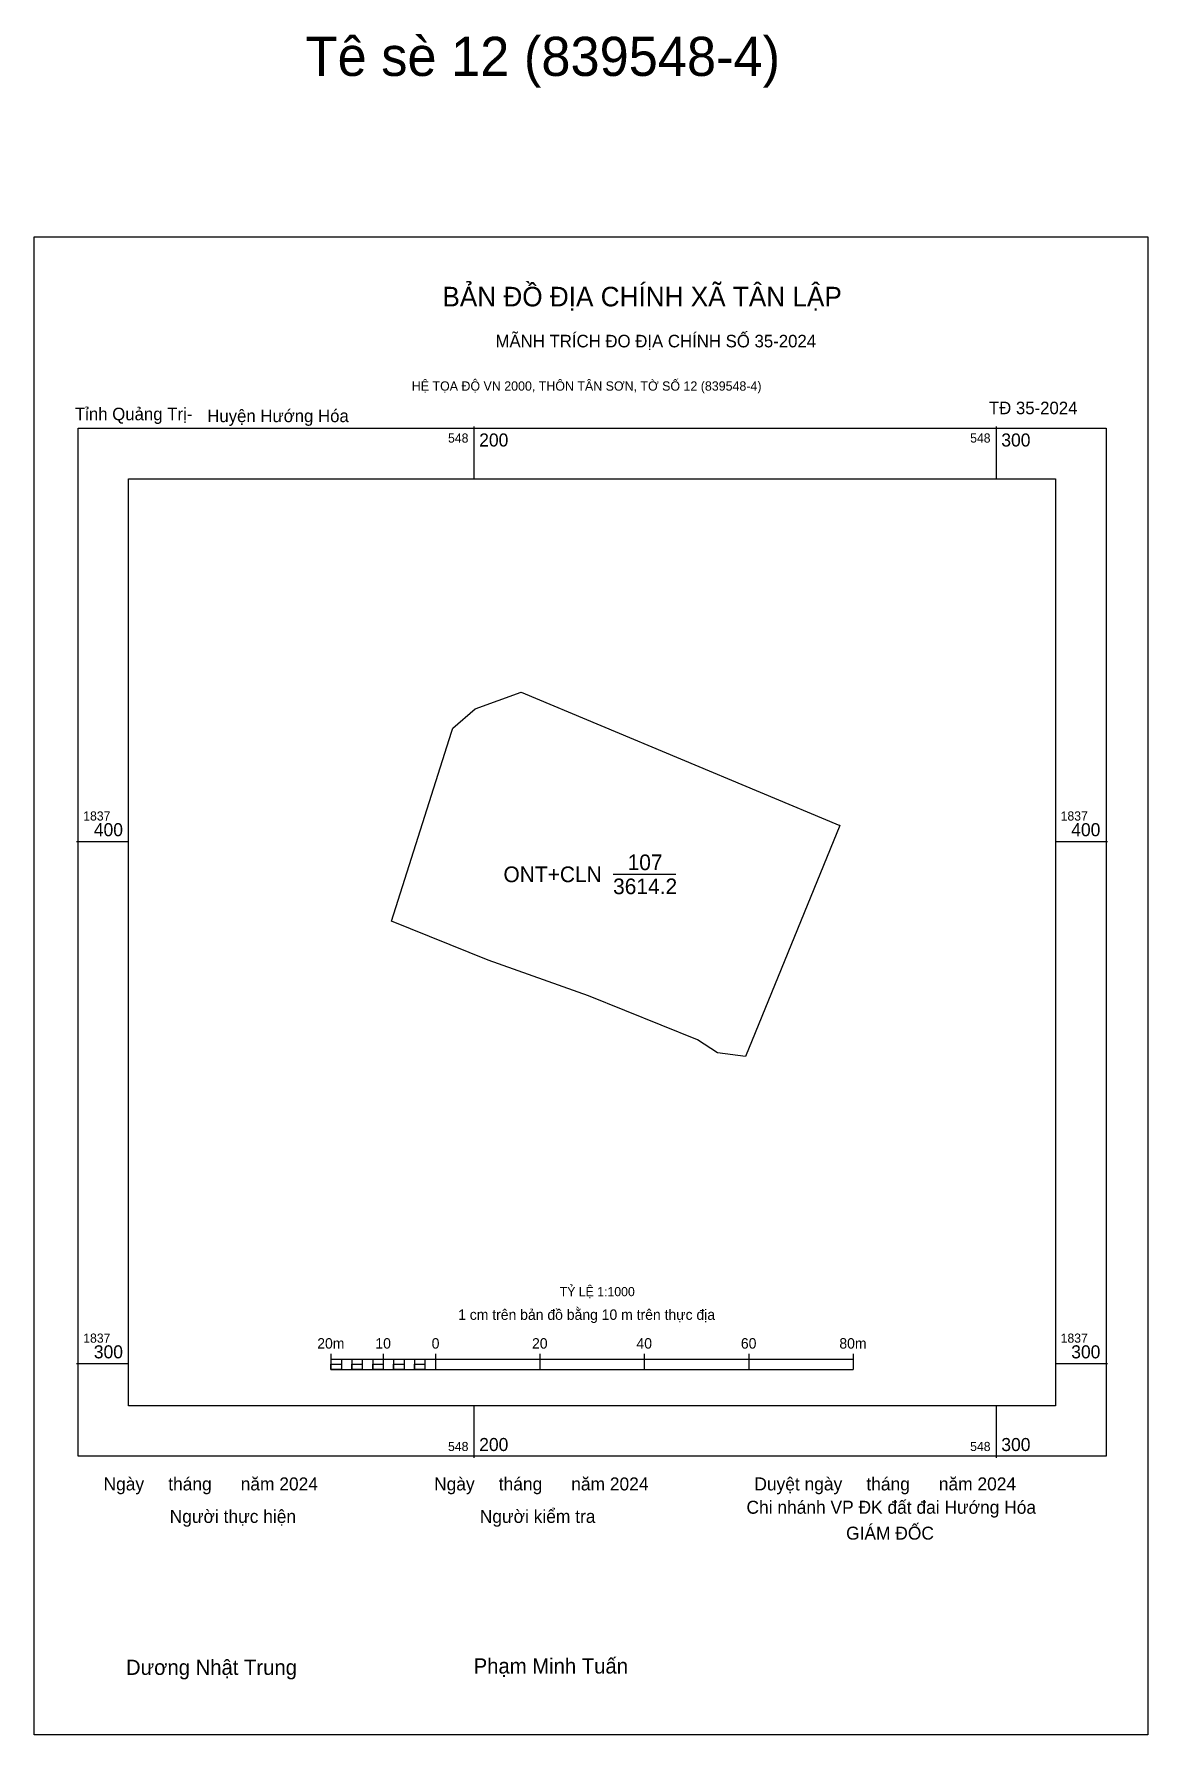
# Model space of a CAD drawing. Extents: x 548116 to 548329, y 1837229 to 1837555.
import ezdxf

# ---------------------------------------------------------------- set-up
doc = ezdxf.new("R2010")
doc.units = 0
for name, color, linetype in [('Level 10', 7, 'Continuous'), ('Level 13', 7, 'Continuous'), ('Level 15', 7, 'Continuous'), ('Level 27', 7, 'Continuous'), ('Level 6', 7, 'Continuous'), ('Level 62', 7, 'Continuous'), ('Level 63', 7, 'Continuous'), ('Level 9', 7, 'Continuous')]:
    doc.layers.add(name, color=color, linetype=linetype)

msp = doc.modelspace()

# ---------------------------------------------------------------- linework, layer by layer
at = {"layer": 'Level 10'}
msp.add_line((548226.64, 1837393.7), (548238.65, 1837393.7), dxfattribs=at)
msp.add_lwpolyline([(548270.04, 1837403.02), (548251.99, 1837358.82), (548246.64, 1837359.52), (548242.83, 1837361.99), (548221.94, 1837370.43), (548202.71, 1837377.24), (548184.17, 1837384.7), (548195.71, 1837420.92), (548195.96, 1837421.7), (548200.22, 1837425.4), (548209.05, 1837428.58)], close=True, dxfattribs=at)
at = {"layer": 'Level 15'}
msp.add_lwpolyline([(548115.73, 1837515.79), (548329.09, 1837515.79), (548329.09, 1837228.87), (548115.73, 1837228.87)], close=True, dxfattribs=at)
at = {"layer": 'Level 27'}
for p, q in [((548209.05, 1837428.58), (548209.06, 1837428.59)), ((548195.71, 1837420.92), (548195.7, 1837420.93)), ((548270.04, 1837403.02), (548270.03, 1837403.03)), ((548184.17, 1837384.7), (548184.16, 1837384.7))]:
    msp.add_line(p, q, dxfattribs=at)
at = {"layer": 'Level 62'}
msp.add_lwpolyline([(548133.85, 1837469.45), (548311.36, 1837469.45), (548311.36, 1837291.94), (548133.85, 1837291.94)], close=True, dxfattribs=at)
at = {"layer": 'Level 63'}
for p, q in [((548200, 1837479.45), (548200, 1837469.45)), ((548300, 1837479.45), (548300, 1837469.45)), ((548123.85, 1837400), (548133.85, 1837400)), ((548311.36, 1837400), (548321.36, 1837400)), ((548123.85, 1837300), (548133.85, 1837300)), ((548172.61, 1837301.87), (548172.61, 1837298.87)), ((548172.61, 1837300.87), (548272.61, 1837300.87)), ((548174.61, 1837300.87), (548174.61, 1837298.87)), ((548176.61, 1837300.87), (548176.61, 1837298.87)), ((548178.61, 1837300.87), (548178.61, 1837298.87)), ((548180.61, 1837300.87), (548180.61, 1837298.87)), ((548182.61, 1837301.87), (548182.61, 1837298.87)), ((548182.61, 1837300.87), (548182.61, 1837298.87)), ((548184.61, 1837300.87), (548184.61, 1837298.87)), ((548186.61, 1837300.87), (548186.61, 1837298.87)), ((548188.61, 1837300.87), (548188.61, 1837298.87)), ((548190.61, 1837300.87), (548190.61, 1837298.87)), ((548192.61, 1837301.87), (548192.61, 1837298.87)), ((548192.61, 1837300.87), (548192.61, 1837298.87)), ((548212.61, 1837301.87), (548212.61, 1837298.87)), ((548232.61, 1837301.87), (548232.61, 1837298.87)), ((548252.61, 1837301.87), (548252.61, 1837298.87)), ((548272.61, 1837301.87), (548272.61, 1837298.87)), ((548311.36, 1837300), (548321.36, 1837300)), ((548172.61, 1837298.87), (548272.61, 1837298.87)), ((548200, 1837291.94), (548200, 1837281.94)), ((548300, 1837291.94), (548300, 1837281.94))]:
    msp.add_line(p, q, dxfattribs=at)
for points in [[(548124.16, 1837479.13), (548321.05, 1837479.13), (548321.05, 1837282.25), (548124.16, 1837282.25)], [(548172.61, 1837299.87), (548174.61, 1837299.87), (548174.61, 1837298.87), (548172.61, 1837298.87)], [(548172.61, 1837299.87), (548174.61, 1837299.87), (548174.61, 1837298.87), (548172.61, 1837298.87)], [(548176.61, 1837299.87), (548178.61, 1837299.87), (548178.61, 1837298.87), (548176.61, 1837298.87)], [(548180.61, 1837299.87), (548182.61, 1837299.87), (548182.61, 1837298.87), (548180.61, 1837298.87)], [(548184.61, 1837299.87), (548186.61, 1837299.87), (548186.61, 1837298.87), (548184.61, 1837298.87)], [(548188.61, 1837299.87), (548190.61, 1837299.87), (548190.61, 1837298.87), (548188.61, 1837298.87)]]:
    msp.add_lwpolyline(points, close=True, dxfattribs=at)

# ---------------------------------------------------------------- texts
at = {"layer": 'Level 13'}
for s, p in [('107', (548229.42, 1837394.5)), ('ONT+CLN', (548205.64, 1837392.2)), ('3614.2', (548226.64, 1837389.9))]:
    msp.add_text(s, height=3, dxfattribs=at).set_placement(p)
at = {"layer": 'Level 6'}
msp.add_text('TỶ LỆ 1:1000', height=1.7579, dxfattribs=at).set_placement((548216.42, 1837312.9))
at = {"layer": 'Level 63'}
for s, height, p in [('Tê sè 12 (839548-4)', 7.5, (548167.75, 1837546.6)), ('BẢN ĐỒ ĐỊA CHÍNH XÃ TÂN LẬP', 3.7437, (548193.95, 1837502.47)), ('MÃNH TRÍCH ĐO ĐỊA CHÍNH SỐ 35-2024', 2.4022, (548204.12, 1837494.62)), ('HỆ TỌA ĐỘ VN 2000, THÔN TÂN SƠN, TỜ SỐ 12 (839548-4)', 1.7782, (548188.09, 1837486.33)), ('548', 1.75, (548195.03, 1837476.38)), ('200', 2.5, (548201, 1837475.63)), ('548', 1.75, (548295.03, 1837476.38)), ('300', 2.5, (548301, 1837475.63)), ('1837', 1.75, (548125.16, 1837404)), ('400', 2.5, (548127.19, 1837401)), ('1837', 1.75, (548312.36, 1837404)), ('400', 2.5, (548314.39, 1837401)), ('D', 0.01, (548184.17, 1837384.7)), ('D', 0.01, (548184.17, 1837384.7)), ('D', 0.01, (548184.17, 1837384.7)), ('D', 0.01, (548184.17, 1837384.7)), ('D', 0.01, (548184.17, 1837384.7)), ('D', 0.01, (548184.17, 1837384.7)), ('1 cm trên bản đồ bằng 10 m trên thực địa', 2, (548196.96, 1837308.37)), ('1837', 1.75, (548125.16, 1837304)), ('1837', 1.75, (548312.36, 1837304)), ('300', 2.5, (548127.19, 1837301)), ('20m', 2, (548169.98, 1837302.87)), ('10', 2, (548181.12, 1837302.87)), ('0', 2, (548191.9, 1837302.87)), ('20', 2, (548211.12, 1837302.87)), ('40', 2, (548231.12, 1837302.87)), ('60', 2, (548251.12, 1837302.87)), ('80m', 2, (548269.98, 1837302.87)), ('300', 2.5, (548314.39, 1837301)), ('548', 1.75, (548195.03, 1837283.25)), ('200', 2.5, (548201, 1837283.25)), ('548', 1.75, (548295.03, 1837283.25)), ('300', 2.5, (548301, 1837283.25)), ('Ngày     tháng      năm 2024', 2.4883, (548129.05, 1837275.71)), ('Ngày     tháng      năm 2024', 2.4883, (548192.36, 1837275.71)), ('Duyệt ngày     tháng      năm 2024', 2.4883, (548253.7, 1837275.71)), ('Chi nhánh VP ĐK đất đai Hướng Hóa', 2.4883, (548252.19, 1837271.24)), ('Người thực hiện', 2.4883, (548141.72, 1837269.49)), ('Người kiểm tra', 2.4883, (548201.11, 1837269.49)), ('GIÁM ĐỐC', 2.488, (548271.27, 1837266.28)), ('Phạm Minh Tuấn', 2.9024, (548199.94, 1837240.64)), ('Dương Nhật Trung', 2.9024, (548133.34, 1837240.38))]:
    msp.add_text(s, height=height, dxfattribs=at).set_placement(p)
at = {"layer": 'Level 9'}
for s, height, p in [('Tỉnh Quảng Trị-', 2.4022, (548123.57, 1837480.66)), ('Huyện Hướng Hóa', 2.4022, (548148.91, 1837480.3)), ('TĐ 35-2024', 2.402, (548298.62, 1837481.82))]:
    msp.add_text(s, height=height, dxfattribs=at).set_placement(p)

doc.saveas('drawing.dxf')
